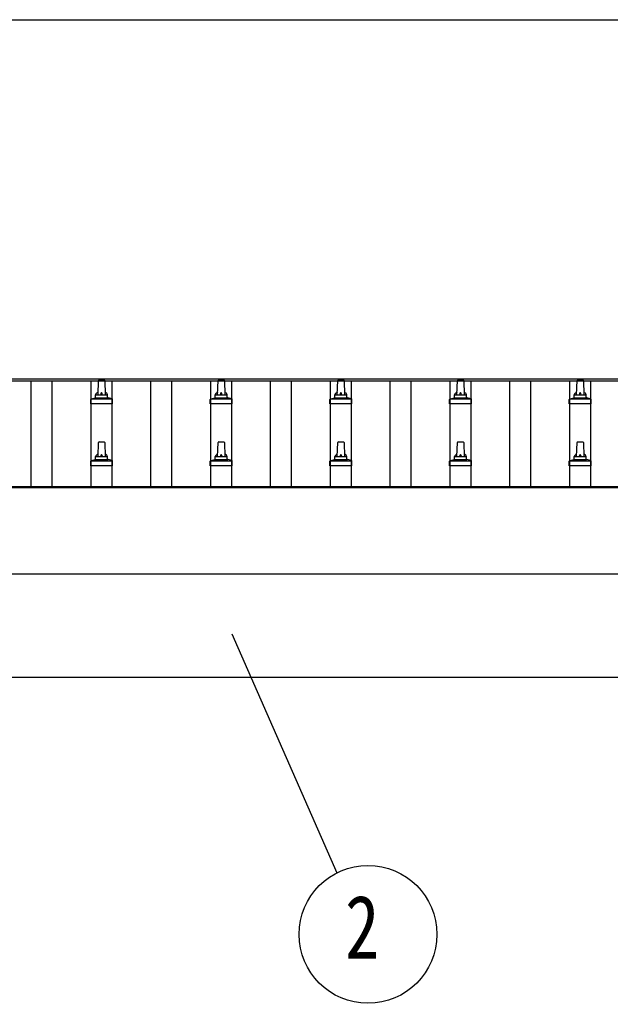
# Model space of a CAD drawing. Units: millimetres, scale not verified. Extents: x -16820 to 16820, y -11880 to 11880.
# Drawn here: x -11410 to -10423, y 325 to 1968 of the extents above; entities that cross this region are included whole.
import ezdxf
from ezdxf.enums import TextEntityAlignment as Align

# ---------------------------------------------------------------- set-up
doc = ezdxf.new("R2010")
doc.units = ezdxf.units.MM
doc.header["$LTSCALE"] = 50
for name, color, linetype in [('0-4_YKK_13', 4, 'Continuous'), ('0-5_YKK_A1', 4, 'Continuous'), ('0-6_YKK_D', 6, 'Continuous')]:
    doc.layers.add(name, color=color, linetype=linetype)
doc.styles.add('ＭＳ ゴシック', font='')
doc.styles.get('ＭＳ ゴシック').set_extended_font_data('MS Gothic')

msp = doc.modelspace()

# ---------------------------------------------------------------- linework, layer by layer
at = {"layer": '0-4_YKK_13'}
for p, q in [((-11279.42, 1341.64), (-11278.69, 1365.16)), ((-11277.69, 1366.14), (-11269.15, 1366.14)), ((-11268.15, 1365.16), (-11267.42, 1341.64)), ((-11079.42, 1341.64), (-11078.69, 1365.16)), ((-11077.69, 1366.14), (-11069.15, 1366.14)), ((-11068.15, 1365.16), (-11067.42, 1341.64)), ((-10879.42, 1341.64), (-10878.69, 1365.16)), ((-10877.69, 1366.14), (-10869.15, 1366.14)), ((-10868.15, 1365.16), (-10867.42, 1341.64)), ((-10679.42, 1341.64), (-10678.69, 1365.16)), ((-10677.69, 1366.14), (-10669.15, 1366.14)), ((-10668.15, 1365.16), (-10667.42, 1341.64)), ((-10479.42, 1341.64), (-10478.69, 1365.16)), ((-10477.69, 1366.14), (-10469.15, 1366.14)), ((-10468.15, 1365.16), (-10467.42, 1341.64)), ((-11291.67, 1326.14), (-11291.67, 1333.85)), ((-11291.29, 1334.64), (-11255.55, 1334.64)), ((-11290.91, 1334.82), (-11284.19, 1336.45)), ((-11283.8, 1336.64), (-11263.04, 1336.64)), ((-11283.42, 1337.42), (-11283.42, 1341.64)), ((-11282.42, 1341.64), (-11264.42, 1341.64)), ((-11263.42, 1337.42), (-11263.42, 1341.64)), ((-11255.94, 1334.82), (-11262.66, 1336.45)), ((-11255.17, 1326.14), (-11255.17, 1333.85)), ((-11091.67, 1326.14), (-11091.67, 1333.85)), ((-11091.29, 1334.64), (-11055.55, 1334.64)), ((-11090.91, 1334.82), (-11084.19, 1336.45)), ((-11083.8, 1336.64), (-11063.04, 1336.64)), ((-11083.42, 1337.42), (-11083.42, 1341.64)), ((-11082.42, 1341.64), (-11064.42, 1341.64)), ((-11063.42, 1337.42), (-11063.42, 1341.64)), ((-11055.94, 1334.82), (-11062.66, 1336.45)), ((-11055.17, 1326.14), (-11055.17, 1333.85)), ((-10891.67, 1326.14), (-10891.67, 1333.85)), ((-10891.29, 1334.64), (-10855.55, 1334.64)), ((-10890.91, 1334.82), (-10884.19, 1336.45)), ((-10883.8, 1336.64), (-10863.04, 1336.64)), ((-10883.42, 1337.42), (-10883.42, 1341.64)), ((-10882.42, 1341.64), (-10864.42, 1341.64)), ((-10863.42, 1337.42), (-10863.42, 1341.64)), ((-10855.94, 1334.82), (-10862.66, 1336.45)), ((-10855.17, 1326.14), (-10855.17, 1333.85)), ((-10691.67, 1326.14), (-10691.67, 1333.85)), ((-10691.29, 1334.64), (-10655.55, 1334.64)), ((-10690.91, 1334.82), (-10684.19, 1336.45)), ((-10683.8, 1336.64), (-10663.04, 1336.64)), ((-10683.42, 1337.42), (-10683.42, 1341.64)), ((-10682.42, 1341.64), (-10664.42, 1341.64)), ((-10663.42, 1337.42), (-10663.42, 1341.64)), ((-10655.94, 1334.82), (-10662.66, 1336.45)), ((-10655.17, 1326.14), (-10655.17, 1333.85)), ((-10491.67, 1326.14), (-10491.67, 1333.85)), ((-10491.29, 1334.64), (-10455.55, 1334.64)), ((-10490.91, 1334.82), (-10484.19, 1336.45)), ((-10483.8, 1336.64), (-10463.04, 1336.64)), ((-10483.42, 1337.42), (-10483.42, 1341.64)), ((-10482.42, 1341.64), (-10464.42, 1341.64)), ((-10463.42, 1337.42), (-10463.42, 1341.64)), ((-10455.94, 1334.82), (-10462.66, 1336.45)), ((-10455.17, 1326.14), (-10455.17, 1333.85)), ((-11255.17, 1326.14), (-11291.67, 1326.14)), ((-11055.17, 1326.14), (-11091.67, 1326.14)), ((-10855.17, 1326.14), (-10891.67, 1326.14)), ((-10655.17, 1326.14), (-10691.67, 1326.14)), ((-10455.17, 1326.14), (-10491.67, 1326.14)), ((-11279.42, 1238.3), (-11278.69, 1261.83)), ((-11277.69, 1262.8), (-11269.15, 1262.8)), ((-11268.15, 1261.83), (-11267.42, 1238.3)), ((-11079.42, 1238.3), (-11078.69, 1261.83)), ((-11077.69, 1262.8), (-11069.15, 1262.8)), ((-11068.15, 1261.83), (-11067.42, 1238.3)), ((-10879.42, 1238.3), (-10878.69, 1261.83)), ((-10877.69, 1262.8), (-10869.15, 1262.8)), ((-10868.15, 1261.83), (-10867.42, 1238.3)), ((-10679.42, 1238.3), (-10678.69, 1261.83)), ((-10677.69, 1262.8), (-10669.15, 1262.8)), ((-10668.15, 1261.83), (-10667.42, 1238.3)), ((-10479.42, 1238.3), (-10478.69, 1261.83)), ((-10477.69, 1262.8), (-10469.15, 1262.8)), ((-10468.15, 1261.83), (-10467.42, 1238.3)), ((-11290.91, 1231.49), (-11284.19, 1233.12)), ((-11283.8, 1233.3), (-11263.04, 1233.3)), ((-11283.42, 1234.09), (-11283.42, 1238.3)), ((-11282.42, 1238.3), (-11264.42, 1238.3)), ((-11263.42, 1234.09), (-11263.42, 1238.3)), ((-11255.94, 1231.49), (-11262.66, 1233.12)), ((-11090.91, 1231.49), (-11084.19, 1233.12)), ((-11083.8, 1233.3), (-11063.04, 1233.3)), ((-11083.42, 1234.09), (-11083.42, 1238.3)), ((-11082.42, 1238.3), (-11064.42, 1238.3)), ((-11063.42, 1234.09), (-11063.42, 1238.3)), ((-11055.94, 1231.49), (-11062.66, 1233.12)), ((-10890.91, 1231.49), (-10884.19, 1233.12)), ((-10883.8, 1233.3), (-10863.04, 1233.3)), ((-10883.42, 1234.09), (-10883.42, 1238.3)), ((-10882.42, 1238.3), (-10864.42, 1238.3)), ((-10863.42, 1234.09), (-10863.42, 1238.3)), ((-10855.94, 1231.49), (-10862.66, 1233.12)), ((-10690.91, 1231.49), (-10684.19, 1233.12)), ((-10683.8, 1233.3), (-10663.04, 1233.3)), ((-10683.42, 1234.09), (-10683.42, 1238.3)), ((-10682.42, 1238.3), (-10664.42, 1238.3)), ((-10663.42, 1234.09), (-10663.42, 1238.3)), ((-10655.94, 1231.49), (-10662.66, 1233.12)), ((-10490.91, 1231.49), (-10484.19, 1233.12)), ((-10483.8, 1233.3), (-10463.04, 1233.3)), ((-10483.42, 1234.09), (-10483.42, 1238.3)), ((-10482.42, 1238.3), (-10464.42, 1238.3)), ((-10463.42, 1234.09), (-10463.42, 1238.3)), ((-10455.94, 1231.49), (-10462.66, 1233.12)), ((-11291.67, 1222.8), (-11291.67, 1230.52)), ((-11255.17, 1222.8), (-11291.67, 1222.8)), ((-11291.29, 1231.3), (-11255.55, 1231.3)), ((-11255.17, 1222.8), (-11255.17, 1230.52)), ((-11091.67, 1222.8), (-11091.67, 1230.52)), ((-11055.17, 1222.8), (-11091.67, 1222.8)), ((-11091.29, 1231.3), (-11055.55, 1231.3)), ((-11055.17, 1222.8), (-11055.17, 1230.52)), ((-10891.67, 1222.8), (-10891.67, 1230.52)), ((-10855.17, 1222.8), (-10891.67, 1222.8)), ((-10891.29, 1231.3), (-10855.55, 1231.3)), ((-10855.17, 1222.8), (-10855.17, 1230.52)), ((-10691.67, 1222.8), (-10691.67, 1230.52)), ((-10655.17, 1222.8), (-10691.67, 1222.8)), ((-10691.29, 1231.3), (-10655.55, 1231.3)), ((-10655.17, 1222.8), (-10655.17, 1230.52)), ((-10491.67, 1222.8), (-10491.67, 1230.52)), ((-10455.17, 1222.8), (-10491.67, 1222.8)), ((-10491.29, 1231.3), (-10455.55, 1231.3)), ((-10455.17, 1222.8), (-10455.17, 1230.52))]:
    msp.add_line(p, q, dxfattribs=at)
for centre, radius, start, end in [((-11277.69, 1365.14), 1, 90, 178.60509), ((-11269.15, 1365.14), 1, 1.39491, 90), ((-11077.69, 1365.14), 1, 90, 178.60509), ((-11069.15, 1365.14), 1, 1.39491, 90), ((-10877.69, 1365.14), 1, 90, 178.60509), ((-10869.15, 1365.14), 1, 1.39491, 90), ((-10677.69, 1365.14), 1, 90, 178.60509), ((-10669.15, 1365.14), 1, 1.39491, 90), ((-10477.69, 1365.14), 1, 90, 178.60509), ((-10469.15, 1365.14), 1, 1.39491, 90), ((-11290.67, 1333.85), 1, 103.62699, 180), ((-11284.42, 1337.42), 1, 283.62699, 0), ((-11279.34, 1341), 4.13, 90, 171.17633), ((-11282.42, 1340.64), 1, 90, 180), ((-11270.09, 1341.64), 4.83, 133.60282, 180), ((-11276.75, 1341.64), 4.83, 0, 46.39718), ((-11267.51, 1341), 4.13, 8.82367, 90), ((-11264.42, 1340.64), 1, 0, 90), ((-11262.42, 1337.42), 1, 180, 256.37301), ((-11256.17, 1333.85), 1, 0, 76.37301), ((-11090.67, 1333.85), 1, 103.62699, 180), ((-11084.42, 1337.42), 1, 283.62699, 0), ((-11079.34, 1341), 4.13, 90, 171.17633), ((-11082.42, 1340.64), 1, 90, 180), ((-11070.09, 1341.64), 4.83, 133.60282, 180), ((-11076.75, 1341.64), 4.83, 0, 46.39718), ((-11067.51, 1341), 4.13, 8.82367, 90), ((-11064.42, 1340.64), 1, 0, 90), ((-11062.42, 1337.42), 1, 180, 256.37301), ((-11056.17, 1333.85), 1, 0, 76.37301), ((-10890.67, 1333.85), 1, 103.62699, 180), ((-10884.42, 1337.42), 1, 283.62699, 0), ((-10879.34, 1341), 4.13, 90, 171.17633), ((-10882.42, 1340.64), 1, 90, 180), ((-10870.09, 1341.64), 4.83, 133.60282, 180), ((-10876.75, 1341.64), 4.83, 0, 46.39718), ((-10867.51, 1341), 4.13, 8.82367, 90), ((-10864.42, 1340.64), 1, 0, 90), ((-10862.42, 1337.42), 1, 180, 256.37301), ((-10856.17, 1333.85), 1, 0, 76.37301), ((-10690.67, 1333.85), 1, 103.62699, 180), ((-10684.42, 1337.42), 1, 283.62699, 0), ((-10679.34, 1341), 4.13, 90, 171.17633), ((-10682.42, 1340.64), 1, 90, 180), ((-10670.09, 1341.64), 4.83, 133.60282, 180), ((-10676.75, 1341.64), 4.83, 0, 46.39718), ((-10667.51, 1341), 4.13, 8.82367, 90), ((-10664.42, 1340.64), 1, 0, 90), ((-10662.42, 1337.42), 1, 180, 256.37301), ((-10656.17, 1333.85), 1, 0, 76.37301), ((-10490.67, 1333.85), 1, 103.62699, 180), ((-10484.42, 1337.42), 1, 283.62699, 0), ((-10479.34, 1341), 4.13, 90, 171.17633), ((-10482.42, 1340.64), 1, 90, 180), ((-10470.09, 1341.64), 4.83, 133.60282, 180), ((-10476.75, 1341.64), 4.83, 0, 46.39718), ((-10467.51, 1341), 4.13, 8.82367, 90), ((-10464.42, 1340.64), 1, 0, 90), ((-10462.42, 1337.42), 1, 180, 256.37301), ((-10456.17, 1333.85), 1, 0, 76.37301), ((-11277.69, 1261.8), 1, 90, 178.60509), ((-11269.15, 1261.8), 1, 1.39491, 90), ((-11077.69, 1261.8), 1, 90, 178.60509), ((-11069.15, 1261.8), 1, 1.39491, 90), ((-10877.69, 1261.8), 1, 90, 178.60509), ((-10869.15, 1261.8), 1, 1.39491, 90), ((-10677.69, 1261.8), 1, 90, 178.60509), ((-10669.15, 1261.8), 1, 1.39491, 90), ((-10477.69, 1261.8), 1, 90, 178.60509), ((-10469.15, 1261.8), 1, 1.39491, 90), ((-11284.42, 1234.09), 1, 283.62699, 0), ((-11279.34, 1237.67), 4.13, 90, 171.17633), ((-11282.42, 1237.3), 1, 90, 180), ((-11270.09, 1238.3), 4.83, 133.60282, 180), ((-11276.75, 1238.3), 4.83, 0, 46.39718), ((-11267.51, 1237.67), 4.13, 8.82367, 90), ((-11264.42, 1237.3), 1, 0, 90), ((-11262.42, 1234.09), 1, 180, 256.37301), ((-11084.42, 1234.09), 1, 283.62699, 0), ((-11079.34, 1237.67), 4.13, 90, 171.17633), ((-11082.42, 1237.3), 1, 90, 180), ((-11070.09, 1238.3), 4.83, 133.60282, 180), ((-11076.75, 1238.3), 4.83, 0, 46.39718), ((-11067.51, 1237.67), 4.13, 8.82367, 90), ((-11064.42, 1237.3), 1, 0, 90), ((-11062.42, 1234.09), 1, 180, 256.37301), ((-10884.42, 1234.09), 1, 283.62699, 0), ((-10879.34, 1237.67), 4.13, 90, 171.17633), ((-10882.42, 1237.3), 1, 90, 180), ((-10870.09, 1238.3), 4.83, 133.60282, 180), ((-10876.75, 1238.3), 4.83, 0, 46.39718), ((-10867.51, 1237.67), 4.13, 8.82367, 90), ((-10864.42, 1237.3), 1, 0, 90), ((-10862.42, 1234.09), 1, 180, 256.37301), ((-10684.42, 1234.09), 1, 283.62699, 0), ((-10679.34, 1237.67), 4.13, 90, 171.17633), ((-10682.42, 1237.3), 1, 90, 180), ((-10670.09, 1238.3), 4.83, 133.60282, 180), ((-10676.75, 1238.3), 4.83, 0, 46.39718), ((-10667.51, 1237.67), 4.13, 8.82367, 90), ((-10664.42, 1237.3), 1, 0, 90), ((-10662.42, 1234.09), 1, 180, 256.37301), ((-10484.42, 1234.09), 1, 283.62699, 0), ((-10479.34, 1237.67), 4.13, 90, 171.17633), ((-10482.42, 1237.3), 1, 90, 180), ((-10470.09, 1238.3), 4.83, 133.60282, 180), ((-10476.75, 1238.3), 4.83, 0, 46.39718), ((-10467.51, 1237.67), 4.13, 8.82367, 90), ((-10464.42, 1237.3), 1, 0, 90), ((-10462.42, 1234.09), 1, 180, 256.37301), ((-11290.67, 1230.52), 1, 103.62699, 180), ((-11256.17, 1230.52), 1, 0, 76.37301), ((-11090.67, 1230.52), 1, 103.62699, 180), ((-11056.17, 1230.52), 1, 0, 76.37301), ((-10890.67, 1230.52), 1, 103.62699, 180), ((-10856.17, 1230.52), 1, 0, 76.37301), ((-10690.67, 1230.52), 1, 103.62699, 180), ((-10656.17, 1230.52), 1, 0, 76.37301), ((-10490.67, 1230.52), 1, 103.62699, 180), ((-10456.17, 1230.52), 1, 0, 76.37301)]:
    msp.add_arc(centre, radius, start, end, dxfattribs=at)
at = {"layer": '0-5_YKK_A1'}
for p, q in [((-12096.42, 1368.16), (-6695.92, 1368.16)), ((-12096.42, 1364.57), (-6673.42, 1364.57)), ((-11390.92, 1188.55), (-11390.92, 1364.57)), ((-11355.92, 1188.55), (-11355.92, 1364.57)), ((-11290.92, 1188.55), (-11290.92, 1364.57)), ((-11255.92, 1188.55), (-11255.92, 1364.57)), ((-11190.92, 1188.55), (-11190.92, 1364.57)), ((-11155.92, 1188.55), (-11155.92, 1364.57)), ((-11090.92, 1188.55), (-11090.92, 1364.57)), ((-11055.92, 1188.55), (-11055.92, 1364.57)), ((-10990.92, 1188.55), (-10990.92, 1364.57)), ((-10955.92, 1188.55), (-10955.92, 1364.57)), ((-10890.92, 1188.55), (-10890.92, 1364.57)), ((-10855.92, 1188.55), (-10855.92, 1364.57)), ((-10790.92, 1188.55), (-10790.92, 1364.57)), ((-10755.92, 1188.55), (-10755.92, 1364.57)), ((-10690.92, 1188.55), (-10690.92, 1364.57)), ((-10655.92, 1188.55), (-10655.92, 1364.57)), ((-10590.92, 1188.55), (-10590.92, 1364.57)), ((-10555.92, 1188.55), (-10555.92, 1364.57)), ((-10490.92, 1188.55), (-10490.92, 1364.57)), ((-10455.92, 1188.55), (-10455.92, 1364.57)), ((-12096.42, 1188.31), (-6683.42, 1188.31)), ((-12091.72, 1186.75), (-6683.42, 1186.75)), ((-6683.42, 1041.88), (-12091.72, 1041.88)), ((-6698.02, 869.04), (-11947.42, 869.04))]:
    msp.add_line(p, q, dxfattribs=at)
at = {"layer": '0-6_YKK_D'}
for p, q in [((-11908.42, 1968.16), (-5038.42, 1968.16)), ((-11055.76, 942.36), (-10879.94, 542.9))]:
    msp.add_line(p, q, dxfattribs=at)
msp.add_circle((-10828.14, 440.01), 115.2, dxfattribs=at)

# ---------------------------------------------------------------- texts
at = {"layer": '0-6_YKK_D', "style": 'ＭＳ ゴシック', "width": 0.8}
msp.add_text('2', height=105.6, dxfattribs=at).set_placement((-10866.54, 368.01), align=Align.BOTTOM_LEFT)

doc.saveas('drawing.dxf')
